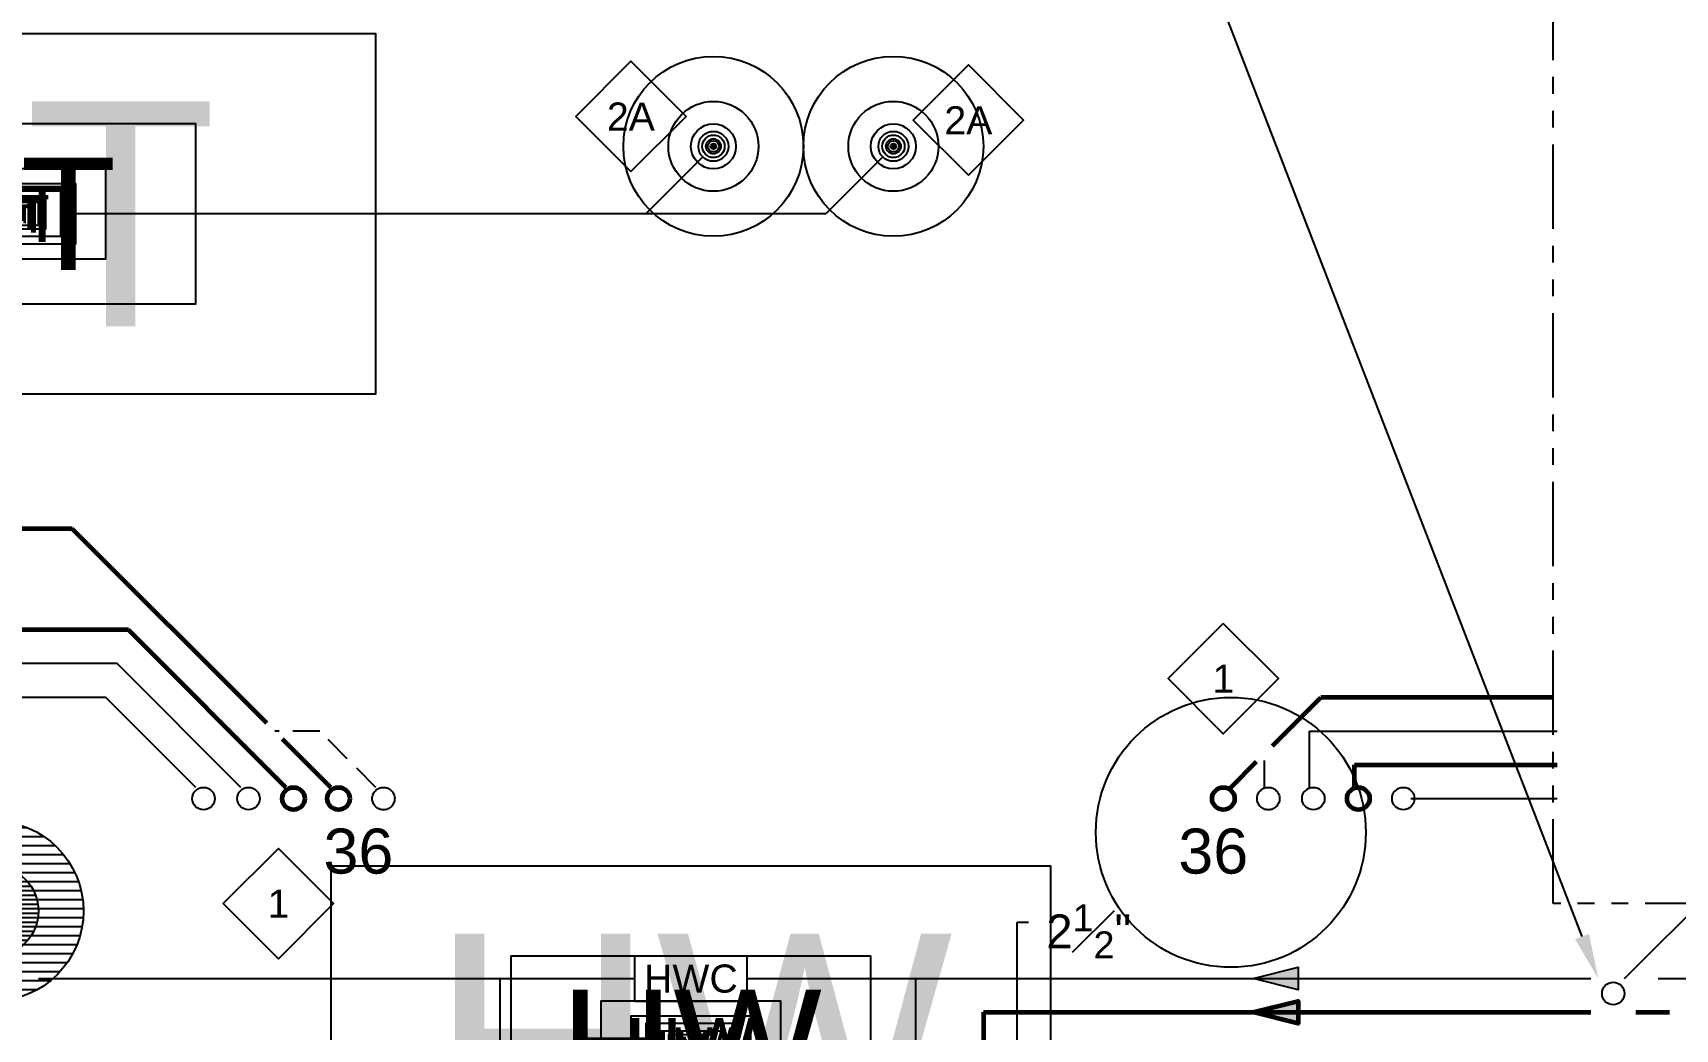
# Model space of a CAD drawing. Extents: x -3677 to 22148, y -333 to 1817.
# Drawn here: x -1217.5 to -779.5, y 354.2 to 620 of the extents above; entities that cross this region are included whole.
import ezdxf
from ezdxf import colors
from ezdxf.entities.mleader import LeaderData, LeaderLine
from ezdxf.enums import TextEntityAlignment as Align
from ezdxf.math import Vec2, Vec3

# ---------------------------------------------------------------- set-up
doc = ezdxf.new("R2010")
doc.units = 0
doc.header["$LTSCALE"] = 36
doc.header["$MEASUREMENT"] = 0
doc.linetypes.add('PHANTOM2', pattern=[1.25, 0.625, -0.125, 0.125, -0.125, 0.125, -0.125])
doc.linetypes.add('VENT', pattern=[0.3, 0.2, -0.1])
for name, color, linetype in [('G-ANNO-TEXT', 70, 'Continuous'), ('G-ANNO-TEXT @ 96', 70, 'Continuous'), ('P-HW-N', 1, 'Continuous'), ('P-HW-N @ 1 (1)', 1, 'Continuous'), ('P-HW-N @ 1 (2)', 1, 'Continuous'), ('P-HW-N @ 128', 1, 'Continuous'), ('P-HW-N @ 192', 1, 'Continuous'), ('P-HW-N @ 384', 1, 'Continuous'), ('P-HW-N @ 48', 1, 'Continuous'), ('P-HW-N @ 64', 1, 'Continuous'), ('P-HW-N @ 768', 1, 'Continuous'), ('P-HW-N @ 96', 1, 'Continuous'), ('P-HWC-N', 2, 'Continuous'), ('P-HWC-N @ 96', 2, 'Continuous'), ('P-SANV-N', 5, 'VENT'), ('P-SANV-N @ 96', 5, 'VENT'), ('P-STRM-N', 2, 'Continuous'), ('P-STRM-N @ 1 (1)', 2, 'Continuous'), ('P-STRM-N @ 1 (2)', 2, 'Continuous'), ('P-STRM-N @ 12', 2, 'Continuous'), ('P-STRM-N @ 128', 2, 'Continuous'), ('P-STRM-N @ 16', 2, 'Continuous'), ('P-STRM-N @ 192', 2, 'Continuous'), ('P-STRM-N @ 2', 2, 'Continuous'), ('P-STRM-N @ 24', 2, 'Continuous'), ('P-STRM-N @ 384', 2, 'Continuous'), ('P-STRM-N @ 4', 2, 'Continuous'), ('P-STRM-N @ 48', 2, 'Continuous'), ('P-STRM-N @ 64', 2, 'Continuous'), ('P-STRM-N @ 768', 2, 'Continuous'), ('P-STRM-N @ 8', 2, 'Continuous'), ('P-STRM-N @ 96', 2, 'Continuous')]:
    doc.layers.add(name, color=color, linetype=linetype)
for name, color, linetype, lineweight in [('P-CW-N', 4, 'Continuous', 60), ('P-CW-N @ 96', 4, 'Continuous', 60), ('P-SAN-N', 6, 'Continuous', 60), ('P-SAN-N @ 96', 6, 'Continuous', 60)]:
    doc.layers.add(name, color=color, linetype=linetype, lineweight=lineweight)
doc.layers.add('P-SAN-DFU', color=7, linetype='Continuous', plot=False)
doc.styles.add('Arial', font='arial.ttf')
doc.dimstyles.new('Loop096', dxfattribs={"dimscale": 0, "dimtxt": 0.09375, "dimasz": 0.03125, "dimexe": 0.0625, "dimexo": 0.0625, "dimgap": 0.09375, "dimtad": 1, "dimdec": 4, "dimzin": 3, "dimdsep": 46, "dimlunit": 4, "dimtxsty": 'Arial', "dimblk": 'OBLIQUE', "dimcen": 0.09375, "dimdle": 0.0625, "dimclrd": 256, "dimclre": 256, "dimclrt": 256, "dimadec": 4, "dimazin": 0, "dimtfac": 0.8, "dimtdec": 4, "dimtix": 1, "dimtofl": 0, "dimtmove": 1, "dimatfit": 0, "dimldrblk": 'LeaderNoteBlock', "dimfxl": 1, "dimfrac": 1, "dimtolj": 1, "dimtzin": 0, "dimlwd": -1, "dimlwe": -1, "dimarcsym": 0})

# ---------------------------------------------------------------- blocks, each defined once
blk = doc.blocks.new('*U4')
blk.add_circle((0, 0), 0.03125)
blk = doc.blocks.new('DIAMOND TAG')
blk.add_lwpolyline([(0, -0.1533), (0.1533, 0), (0, 0.1533), (-0.1533, 0)], close=True)
at = {"style": 'Arial'}
blk.add_attdef('XXX', text='', height=0.0781, dxfattribs=at).set_placement((0, 0), align=Align.MIDDLE)
blk = doc.blocks.new('*U12')
at = {"layer": 'DEFPOINTS'}
blk.add_lwpolyline([(-0.15625, -0.0625), (0.15625, -0.0625), (0.15625, 0.0625), (-0.15625, 0.0625)], close=True, dxfattribs=at)
at = {"style": 'Arial'}
blk.add_text('HWC', height=0.078125, dxfattribs=at).set_placement((0, 0), align=Align.MIDDLE)
blk = doc.blocks.new('*U3')
h = blk.add_hatch()
h.set_pattern_fill('ANSI31', color=256, scale=0.025, angle=135)
edge = h.paths.add_edge_path()
edge.add_arc((0, 0), 0.03125, 0, 360)
blk.add_circle((0, 0), 0.03125)
blk = doc.blocks.new('*U65')
at = {"layer": 'P-STRM-N @ 1 (1)'}
blk.add_blockref('*U3', (-1228, 385.73), dxfattribs=at)
at = {"layer": 'P-STRM-N @ 1 (2)'}
blk.add_blockref('*U3', (-1228, 385.73), dxfattribs=at)
at = {"layer": 'P-STRM-N @ 12', "xscale": 12, "yscale": 12, "zscale": 12}
blk.add_blockref('*U3', (-1228, 385.73), dxfattribs=at)
at = {"layer": 'P-STRM-N @ 128', "xscale": 128, "yscale": 128, "zscale": 128}
blk.add_blockref('*U3', (-1228, 385.73), dxfattribs=at)
at = {"layer": 'P-STRM-N @ 16', "xscale": 16, "yscale": 16, "zscale": 16}
blk.add_blockref('*U3', (-1228, 385.73), dxfattribs=at)
at = {"layer": 'P-STRM-N @ 192', "xscale": 192, "yscale": 192, "zscale": 192}
blk.add_blockref('*U3', (-1228, 385.73), dxfattribs=at)
at = {"layer": 'P-STRM-N @ 2', "xscale": 2, "yscale": 2, "zscale": 2}
blk.add_blockref('*U3', (-1228, 385.73), dxfattribs=at)
at = {"layer": 'P-STRM-N @ 24', "xscale": 24, "yscale": 24, "zscale": 24}
blk.add_blockref('*U3', (-1228, 385.73), dxfattribs=at)
at = {"layer": 'P-STRM-N @ 384', "xscale": 384, "yscale": 384, "zscale": 384}
blk.add_blockref('*U3', (-1228, 385.73), dxfattribs=at)
at = {"layer": 'P-STRM-N @ 4', "xscale": 4, "yscale": 4, "zscale": 4}
blk.add_blockref('*U3', (-1228, 385.73), dxfattribs=at)
at = {"layer": 'P-STRM-N @ 48', "xscale": 48, "yscale": 48, "zscale": 48}
blk.add_blockref('*U3', (-1228, 385.73), dxfattribs=at)
at = {"layer": 'P-STRM-N @ 64', "xscale": 64, "yscale": 64, "zscale": 64}
blk.add_blockref('*U3', (-1228, 385.73), dxfattribs=at)
at = {"layer": 'P-STRM-N @ 768', "xscale": 768, "yscale": 768, "zscale": 768}
blk.add_blockref('*U3', (-1228, 385.73), dxfattribs=at)
at = {"layer": 'P-STRM-N @ 8', "xscale": 8, "yscale": 8, "zscale": 8}
blk.add_blockref('*U3', (-1228, 385.73), dxfattribs=at)
at = {"layer": 'P-STRM-N @ 96', "xscale": 96, "yscale": 96, "zscale": 96}
blk.add_blockref('*U3', (-1228, 385.73), dxfattribs=at)
blk = doc.blocks.new('*U26')
at = {"layer": 'DEFPOINTS'}
blk.add_lwpolyline([(-0.125, -0.0625), (0.125, -0.0625), (0.125, 0.0625), (-0.125, 0.0625)], close=True, dxfattribs=at)
at = {"style": 'Arial'}
blk.add_text('HW', height=0.078125, dxfattribs=at).set_placement((0, 0), align=Align.MIDDLE)
blk = doc.blocks.new('*U69')
at = {"layer": 'P-HW-N @ 1 (1)', "linetype": 'ByBlock', "lineweight": -2}
blk.add_blockref('*U26', (-1042, 349.73), dxfattribs=at)
at = {"layer": 'P-HW-N @ 1 (2)', "linetype": 'ByBlock', "lineweight": -2}
blk.add_blockref('*U26', (-1042, 349.73), dxfattribs=at)
at = {"layer": 'P-HW-N @ 128', "linetype": 'ByBlock', "lineweight": -2, "xscale": 128, "yscale": 128, "zscale": 128}
blk.add_blockref('*U26', (-1042, 349.73), dxfattribs=at)
at = {"layer": 'P-HW-N @ 192', "linetype": 'ByBlock', "lineweight": -2, "xscale": 192, "yscale": 192, "zscale": 192}
blk.add_blockref('*U26', (-1042, 349.73), dxfattribs=at)
at = {"layer": 'P-HW-N @ 384', "linetype": 'ByBlock', "lineweight": -2, "xscale": 384, "yscale": 384, "zscale": 384}
blk.add_blockref('*U26', (-1042, 349.73), dxfattribs=at)
at = {"layer": 'P-HW-N @ 48', "linetype": 'ByBlock', "lineweight": -2, "xscale": 48, "yscale": 48, "zscale": 48}
blk.add_blockref('*U26', (-1042, 349.73), dxfattribs=at)
at = {"layer": 'P-HW-N @ 64', "linetype": 'ByBlock', "lineweight": -2, "xscale": 64, "yscale": 64, "zscale": 64}
blk.add_blockref('*U26', (-1042, 349.73), dxfattribs=at)
at = {"layer": 'P-HW-N @ 768', "linetype": 'ByBlock', "lineweight": -2, "xscale": 768, "yscale": 768, "zscale": 768}
blk.add_blockref('*U26', (-1042, 349.73), dxfattribs=at)
at = {"layer": 'P-HW-N @ 96', "linetype": 'ByBlock', "lineweight": -2, "xscale": 96, "yscale": 96, "zscale": 96}
blk.add_blockref('*U26', (-1042, 349.73), dxfattribs=at)
blk = doc.blocks.new('_Oblique')
at = {"color": 0, "linetype": 'ByBlock', "lineweight": -2}
blk.add_line((-0.5, -0.5), (0.5, 0.5), dxfattribs=at)
blk = doc.blocks.new('LeaderNoteBlock')
blk.add_ellipse((0, 0), major_axis=(1, 0), ratio=0.25, start_param=5.387521, end_param=10.320443)
blk = doc.blocks.new('*U187')
at = {"layer": 'P-STRM-N @ 1 (1)'}
blk.add_blockref('*U4', (-988, 589.73), dxfattribs=at)
at = {"layer": 'P-STRM-N @ 1 (2)'}
blk.add_blockref('*U4', (-988, 589.73), dxfattribs=at)
at = {"layer": 'P-STRM-N @ 12', "xscale": 12, "yscale": 12, "zscale": 12}
blk.add_blockref('*U4', (-988, 589.73), dxfattribs=at)
at = {"layer": 'P-STRM-N @ 128', "xscale": 128, "yscale": 128, "zscale": 128}
blk.add_blockref('*U4', (-988, 589.73), dxfattribs=at)
at = {"layer": 'P-STRM-N @ 16', "xscale": 16, "yscale": 16, "zscale": 16}
blk.add_blockref('*U4', (-988, 589.73), dxfattribs=at)
at = {"layer": 'P-STRM-N @ 192', "xscale": 192, "yscale": 192, "zscale": 192}
blk.add_blockref('*U4', (-988, 589.73), dxfattribs=at)
at = {"layer": 'P-STRM-N @ 2', "xscale": 2, "yscale": 2, "zscale": 2}
blk.add_blockref('*U4', (-988, 589.73), dxfattribs=at)
at = {"layer": 'P-STRM-N @ 24', "xscale": 24, "yscale": 24, "zscale": 24}
blk.add_blockref('*U4', (-988, 589.73), dxfattribs=at)
at = {"layer": 'P-STRM-N @ 384', "xscale": 384, "yscale": 384, "zscale": 384}
blk.add_blockref('*U4', (-988, 589.73), dxfattribs=at)
at = {"layer": 'P-STRM-N @ 4', "xscale": 4, "yscale": 4, "zscale": 4}
blk.add_blockref('*U4', (-988, 589.73), dxfattribs=at)
at = {"layer": 'P-STRM-N @ 48', "xscale": 48, "yscale": 48, "zscale": 48}
blk.add_blockref('*U4', (-988, 589.73), dxfattribs=at)
at = {"layer": 'P-STRM-N @ 64', "xscale": 64, "yscale": 64, "zscale": 64}
blk.add_blockref('*U4', (-988, 589.73), dxfattribs=at)
at = {"layer": 'P-STRM-N @ 768', "xscale": 768, "yscale": 768, "zscale": 768}
blk.add_blockref('*U4', (-988, 589.73), dxfattribs=at)
at = {"layer": 'P-STRM-N @ 8', "xscale": 8, "yscale": 8, "zscale": 8}
blk.add_blockref('*U4', (-988, 589.73), dxfattribs=at)
at = {"layer": 'P-STRM-N @ 96', "xscale": 96, "yscale": 96, "zscale": 96}
blk.add_blockref('*U4', (-988, 589.73), dxfattribs=at)
blk = doc.blocks.new('*U188')
at = {"layer": 'P-STRM-N @ 1 (1)'}
blk.add_blockref('*U4', (-1036, 589.73), dxfattribs=at)
at = {"layer": 'P-STRM-N @ 1 (2)'}
blk.add_blockref('*U4', (-1036, 589.73), dxfattribs=at)
at = {"layer": 'P-STRM-N @ 12', "xscale": 12, "yscale": 12, "zscale": 12}
blk.add_blockref('*U4', (-1036, 589.73), dxfattribs=at)
at = {"layer": 'P-STRM-N @ 128', "xscale": 128, "yscale": 128, "zscale": 128}
blk.add_blockref('*U4', (-1036, 589.73), dxfattribs=at)
at = {"layer": 'P-STRM-N @ 16', "xscale": 16, "yscale": 16, "zscale": 16}
blk.add_blockref('*U4', (-1036, 589.73), dxfattribs=at)
at = {"layer": 'P-STRM-N @ 192', "xscale": 192, "yscale": 192, "zscale": 192}
blk.add_blockref('*U4', (-1036, 589.73), dxfattribs=at)
at = {"layer": 'P-STRM-N @ 2', "xscale": 2, "yscale": 2, "zscale": 2}
blk.add_blockref('*U4', (-1036, 589.73), dxfattribs=at)
at = {"layer": 'P-STRM-N @ 24', "xscale": 24, "yscale": 24, "zscale": 24}
blk.add_blockref('*U4', (-1036, 589.73), dxfattribs=at)
at = {"layer": 'P-STRM-N @ 384', "xscale": 384, "yscale": 384, "zscale": 384}
blk.add_blockref('*U4', (-1036, 589.73), dxfattribs=at)
at = {"layer": 'P-STRM-N @ 4', "xscale": 4, "yscale": 4, "zscale": 4}
blk.add_blockref('*U4', (-1036, 589.73), dxfattribs=at)
at = {"layer": 'P-STRM-N @ 48', "xscale": 48, "yscale": 48, "zscale": 48}
blk.add_blockref('*U4', (-1036, 589.73), dxfattribs=at)
at = {"layer": 'P-STRM-N @ 64', "xscale": 64, "yscale": 64, "zscale": 64}
blk.add_blockref('*U4', (-1036, 589.73), dxfattribs=at)
at = {"layer": 'P-STRM-N @ 768', "xscale": 768, "yscale": 768, "zscale": 768}
blk.add_blockref('*U4', (-1036, 589.73), dxfattribs=at)
at = {"layer": 'P-STRM-N @ 8', "xscale": 8, "yscale": 8, "zscale": 8}
blk.add_blockref('*U4', (-1036, 589.73), dxfattribs=at)
at = {"layer": 'P-STRM-N @ 96', "xscale": 96, "yscale": 96, "zscale": 96}
blk.add_blockref('*U4', (-1036, 589.73), dxfattribs=at)
blk = doc.blocks.new('*U32')
at = {"layer": 'DEFPOINTS'}
blk.add_lwpolyline([(-0.125, -0.0625), (0.125, -0.0625), (0.125, 0.0625), (-0.125, 0.0625)], close=True, dxfattribs=at)
at = {"style": 'Arial'}
blk.add_text('ST', height=0.078125, dxfattribs=at).set_placement((0, 0), align=Align.MIDDLE)
blk = doc.blocks.new('*U191')
at = {"layer": 'P-STRM-N @ 1 (1)', "linetype": 'ByBlock', "lineweight": -2}
blk.add_blockref('*U32', (-1222, 571.73), dxfattribs=at)
at = {"layer": 'P-STRM-N @ 1 (2)', "linetype": 'ByBlock', "lineweight": -2}
blk.add_blockref('*U32', (-1222, 571.73), dxfattribs=at)
at = {"layer": 'P-STRM-N @ 128', "linetype": 'ByBlock', "lineweight": -2, "xscale": 128, "yscale": 128, "zscale": 128}
blk.add_blockref('*U32', (-1222, 571.73), dxfattribs=at)
at = {"layer": 'P-STRM-N @ 192', "linetype": 'ByBlock', "lineweight": -2, "xscale": 192, "yscale": 192, "zscale": 192}
blk.add_blockref('*U32', (-1222, 571.73), dxfattribs=at)
at = {"layer": 'P-STRM-N @ 384', "linetype": 'ByBlock', "lineweight": -2, "xscale": 384, "yscale": 384, "zscale": 384}
blk.add_blockref('*U32', (-1222, 571.73), dxfattribs=at)
at = {"layer": 'P-STRM-N @ 48', "linetype": 'ByBlock', "lineweight": -2, "xscale": 48, "yscale": 48, "zscale": 48}
blk.add_blockref('*U32', (-1222, 571.73), dxfattribs=at)
at = {"layer": 'P-STRM-N @ 64', "linetype": 'ByBlock', "lineweight": -2, "xscale": 64, "yscale": 64, "zscale": 64}
blk.add_blockref('*U32', (-1222, 571.73), dxfattribs=at)
at = {"layer": 'P-STRM-N @ 768', "linetype": 'ByBlock', "lineweight": -2, "xscale": 768, "yscale": 768, "zscale": 768}
blk.add_blockref('*U32', (-1222, 571.73), dxfattribs=at)
at = {"layer": 'P-STRM-N @ 96', "linetype": 'ByBlock', "lineweight": -2, "xscale": 96, "yscale": 96, "zscale": 96}
blk.add_blockref('*U32', (-1222, 571.73), dxfattribs=at)
blk = doc.blocks.new('FlowArrow')
blk.add_hatch(color=256).paths.add_polyline_path([(-0.125, 0), (0, -0.03125), (0, 0.03125)])
blk.add_lwpolyline([(-0.125, 0), (0, 0.03125), (0, -0.03125), (-0.125, 0)])

msp = doc.modelspace()

# ---------------------------------------------------------------- linework, layer by layer
at = {"layer": 'G-ANNO-TEXT', "linetype": 'PHANTOM2'}
msp.add_lwpolyline([(-1024, 1023.73), (-588, 939.73), (-588, 611.73), (-576, 611.73), (-576, 415.73), (-468, 415.73), (-468, 327.73), (-720, 327.73), (-720, 387.73), (-812, 387.73), (-812, 757.73), (-1024, 757.73)], close=True, dxfattribs=at)
at = {"layer": 'P-CW-N'}
for p, q in [((-1192, 460.73), (-1366, 460.73)), ((-1150, 418.73), (-1192, 460.73)), ((-865, 418.73), (-865, 424.73)), ((-865, 424.73), (-811, 424.73)), ((-964, 358.73), (-802, 358.73)), ((-964, 358.73), (-964, 274.73)), ((-790, 358.73), (-781, 358.73))]:
    msp.add_line(p, q, dxfattribs=at)
at = {"layer": 'P-HW-N'}
for p, q in [((-1195, 451.73), (-1357, 451.73)), ((-1162, 418.73), (-1195, 451.73)), ((-877, 418.73), (-877, 433.73)), ((-877, 433.73), (-811, 433.73))]:
    msp.add_line(p, q, dxfattribs=at)
at = {"layer": 'P-HWC-N'}
for p, q in [((-1198, 442.73), (-1348, 442.73)), ((-1174, 418.73), (-1198, 442.73)), ((-850, 415.73), (-811, 415.73)), ((-1216, 367.73), (-1056.98, 367.73)), ((-1027.02, 367.73), (-802, 367.73)), ((-982, 247.73), (-982, 367.73)), ((-784, 367.73), (-772, 367.73))]:
    msp.add_line(p, q, dxfattribs=at)
at = {"layer": 'P-SAN-DFU'}
msp.add_circle((-898, 406.73), 36, dxfattribs=at)
at = {"layer": 'P-SAN-N'}
for p, q in [((-1207, 487.73), (-1411, 487.73)), ((-1155.11, 435.84), (-1207, 487.73)), ((-886.88, 429.85), (-874, 442.73)), ((-812, 442.73), (-874, 442.73)), ((-1138, 418.73), (-1150.89, 431.62)), ((-898, 418.73), (-891.12, 425.61))]:
    msp.add_line(p, q, dxfattribs=at)
at = {"layer": 'P-SANV-N'}
for p, q in [((-1141, 433.73), (-1153, 433.73)), ((-1126, 418.73), (-1141, 433.73)), ((-889, 418.73), (-889, 427.73))]:
    msp.add_line(p, q, dxfattribs=at)
at = {"layer": 'P-STRM-N'}
for p, q in [((-1039, 586.73), (-1054, 571.73)), ((-991, 586.73), (-1006, 571.73)), ((-1006, 571.73), (-1210, 571.73)), ((-793, 367.73), (-739, 421.73))]:
    msp.add_line(p, q, dxfattribs=at)

# ---------------------------------------------------------------- block references
at = {"layer": 'G-ANNO-TEXT @ 96', "xscale": 96, "yscale": 96, "zscale": 96}
for p, values in [((-1058, 597.73), {'XXX': '2A'}), ((-968, 596.73), {'XXX': '2A'}), ((-1152, 387.73), {'XXX': '1'})]:
    msp.add_blockref('DIAMOND TAG', p, dxfattribs=at).add_auto_attribs(values)
at = {"layer": 'G-ANNO-TEXT @ 96'}
ref = msp.add_blockref('DIAMOND TAG', (-900, 447.73), dxfattribs=dict(at, xscale=96, yscale=96, zscale=96, rotation=180))
ref.add_attrib('XXX', '1', dxfattribs={"layer": '0', "height": 7.5, "style": 'Arial'}).set_placement((-900, 447.73), align=Align.MIDDLE)
at = {"layer": 'P-CW-N @ 96', "xscale": 96, "yscale": 96, "zscale": 96, "rotation": 180}
for p in [(-1148, 415.73), (-864, 415.73)]:
    msp.add_blockref('*U4', p, dxfattribs=at)
at = {"layer": 'P-CW-N @ 96', "xscale": 96, "yscale": 96, "zscale": 96}
msp.add_blockref('FlowArrow', (-880, 358.73), dxfattribs=at)
at = {"layer": 'P-HW-N'}
msp.add_blockref('*U69', (0, 0), dxfattribs=at)
at = {"layer": 'P-HW-N @ 96', "xscale": 96, "yscale": 96, "zscale": 96, "rotation": 180}
for p in [(-1160, 415.73), (-876, 415.73)]:
    msp.add_blockref('*U4', p, dxfattribs=at)
at = {"layer": 'P-HWC-N @ 96', "xscale": 96, "yscale": 96, "zscale": 96, "rotation": 180}
for p in [(-1172, 415.73), (-852, 415.73)]:
    msp.add_blockref('*U4', p, dxfattribs=at)
at = {"layer": 'P-HWC-N @ 96', "linetype": 'ByBlock', "lineweight": -2, "xscale": 96, "yscale": 96, "zscale": 96}
msp.add_blockref('*U12', (-1042, 367.73), dxfattribs=at)
at = {"layer": 'P-HWC-N @ 96', "xscale": 96, "yscale": 96, "zscale": 96}
msp.add_blockref('FlowArrow', (-880, 367.73), dxfattribs=at)
at = {"layer": 'P-SAN-N @ 96', "xscale": 96, "yscale": 96, "zscale": 96, "rotation": 180}
for p in [(-1136, 415.73), (-900, 415.73)]:
    msp.add_blockref('*U4', p, dxfattribs=at)
at = {"layer": 'P-SANV-N @ 96', "xscale": 96, "yscale": 96, "zscale": 96, "rotation": 180}
for p in [(-1124, 415.73), (-888, 415.73)]:
    msp.add_blockref('*U4', p, dxfattribs=at)
at = {"layer": 'P-STRM-N'}
for name in ['*U191', '*U188', '*U187', '*U65']:
    msp.add_blockref(name, (0, 0), dxfattribs=at)
at = {"layer": 'P-STRM-N @ 96', "xscale": 96, "yscale": 96, "zscale": 96}
msp.add_blockref('*U4', (-796, 363.73), dxfattribs=at)

# ---------------------------------------------------------------- texts
at = {"layer": 'G-ANNO-TEXT', "insert": (-947.2, 387.53), "char_height": 9, "attachment_point": 1, "style": 'Arial'}
msp.add_mtext_dynamic_manual_height_columns('\\A1;2{\\H0.8x;\\S1#2;}"', width=34.2, gutter_width=45, heights=[0], dxfattribs=at)
at = {"layer": 'P-SAN-DFU', "color": 3, "char_height": 12, "attachment_point": 1, "style": 'Arial'}
for insert in [(-1140, 407.73), (-912, 407.73)]:
    msp.add_mtext_dynamic_manual_height_columns('36', width=68, gutter_width=60, heights=[0], dxfattribs=dict(at, insert=insert))

# ---------------------------------------------------------------- leaders
at = {"layer": 'G-ANNO-TEXT'}
for points in [[(-955, 349.73), (-955, 382.73), (-952, 382.73)], [(-1093, 367.73), (-1093, 316.73), (-1090, 316.73)]]:
    msp.add_leader(points, dimstyle='Loop096', override={"dimscale": 0}, dxfattribs=at)
ml = msp.add_multileader_mtext('Standard', dxfattribs=at)
ml.set_content('5"ST (2200 FT²)', color=256, style='Arial')
ml.set_leader_properties(color=256, linetype='ByLayer', lineweight=-1)
ml.build(insert=Vec2(0, 0))
ml.multileader.update_dxf_attribs({"has_dogleg": 0, "dogleg_length": 0.125, "arrow_head_size": 12, "scale": 96})
ctx = ml.context
ctx.base_point, ctx.scale, ctx.char_height, ctx.arrow_head_size, ctx.landing_gap_size, ctx.plane_origin = Vec3(-1051.42, 719.73), 96, 9, 12, 3, Vec3(-800, 383.73)
ctx.text_align_type = 2
notes = []
notes.append((ctx, [(0, (1, 1, 0), (-944, 719.73), (-1, 0), 12, [(0, [(-800, 367.73), (-936, 719.73)], 0, [])])]))
ctx.mtext.insert, ctx.mtext.alignment, ctx.mtext.flow_direction = Vec3(-959, 725.56), 3, 5
for ctx, leaders in notes:
    for number, flags, end, landing, length, lines in leaders:
        leader = LeaderData()
        leader.index, (leader.has_last_leader_line, leader.has_dogleg_vector, leader.attachment_direction) = number, flags
        leader.last_leader_point, leader.dogleg_vector, leader.dogleg_length = Vec3(end), Vec3(landing), length
        for number, points, colour, breaks in lines:
            line = LeaderLine()
            line.index, line.vertices, line.color, line.breaks = number, Vec3.list(points), colors.encode_raw_color(colour), breaks
            leader.lines.append(line)
        ctx.leaders.append(leader)

doc.saveas('drawing.dxf')
